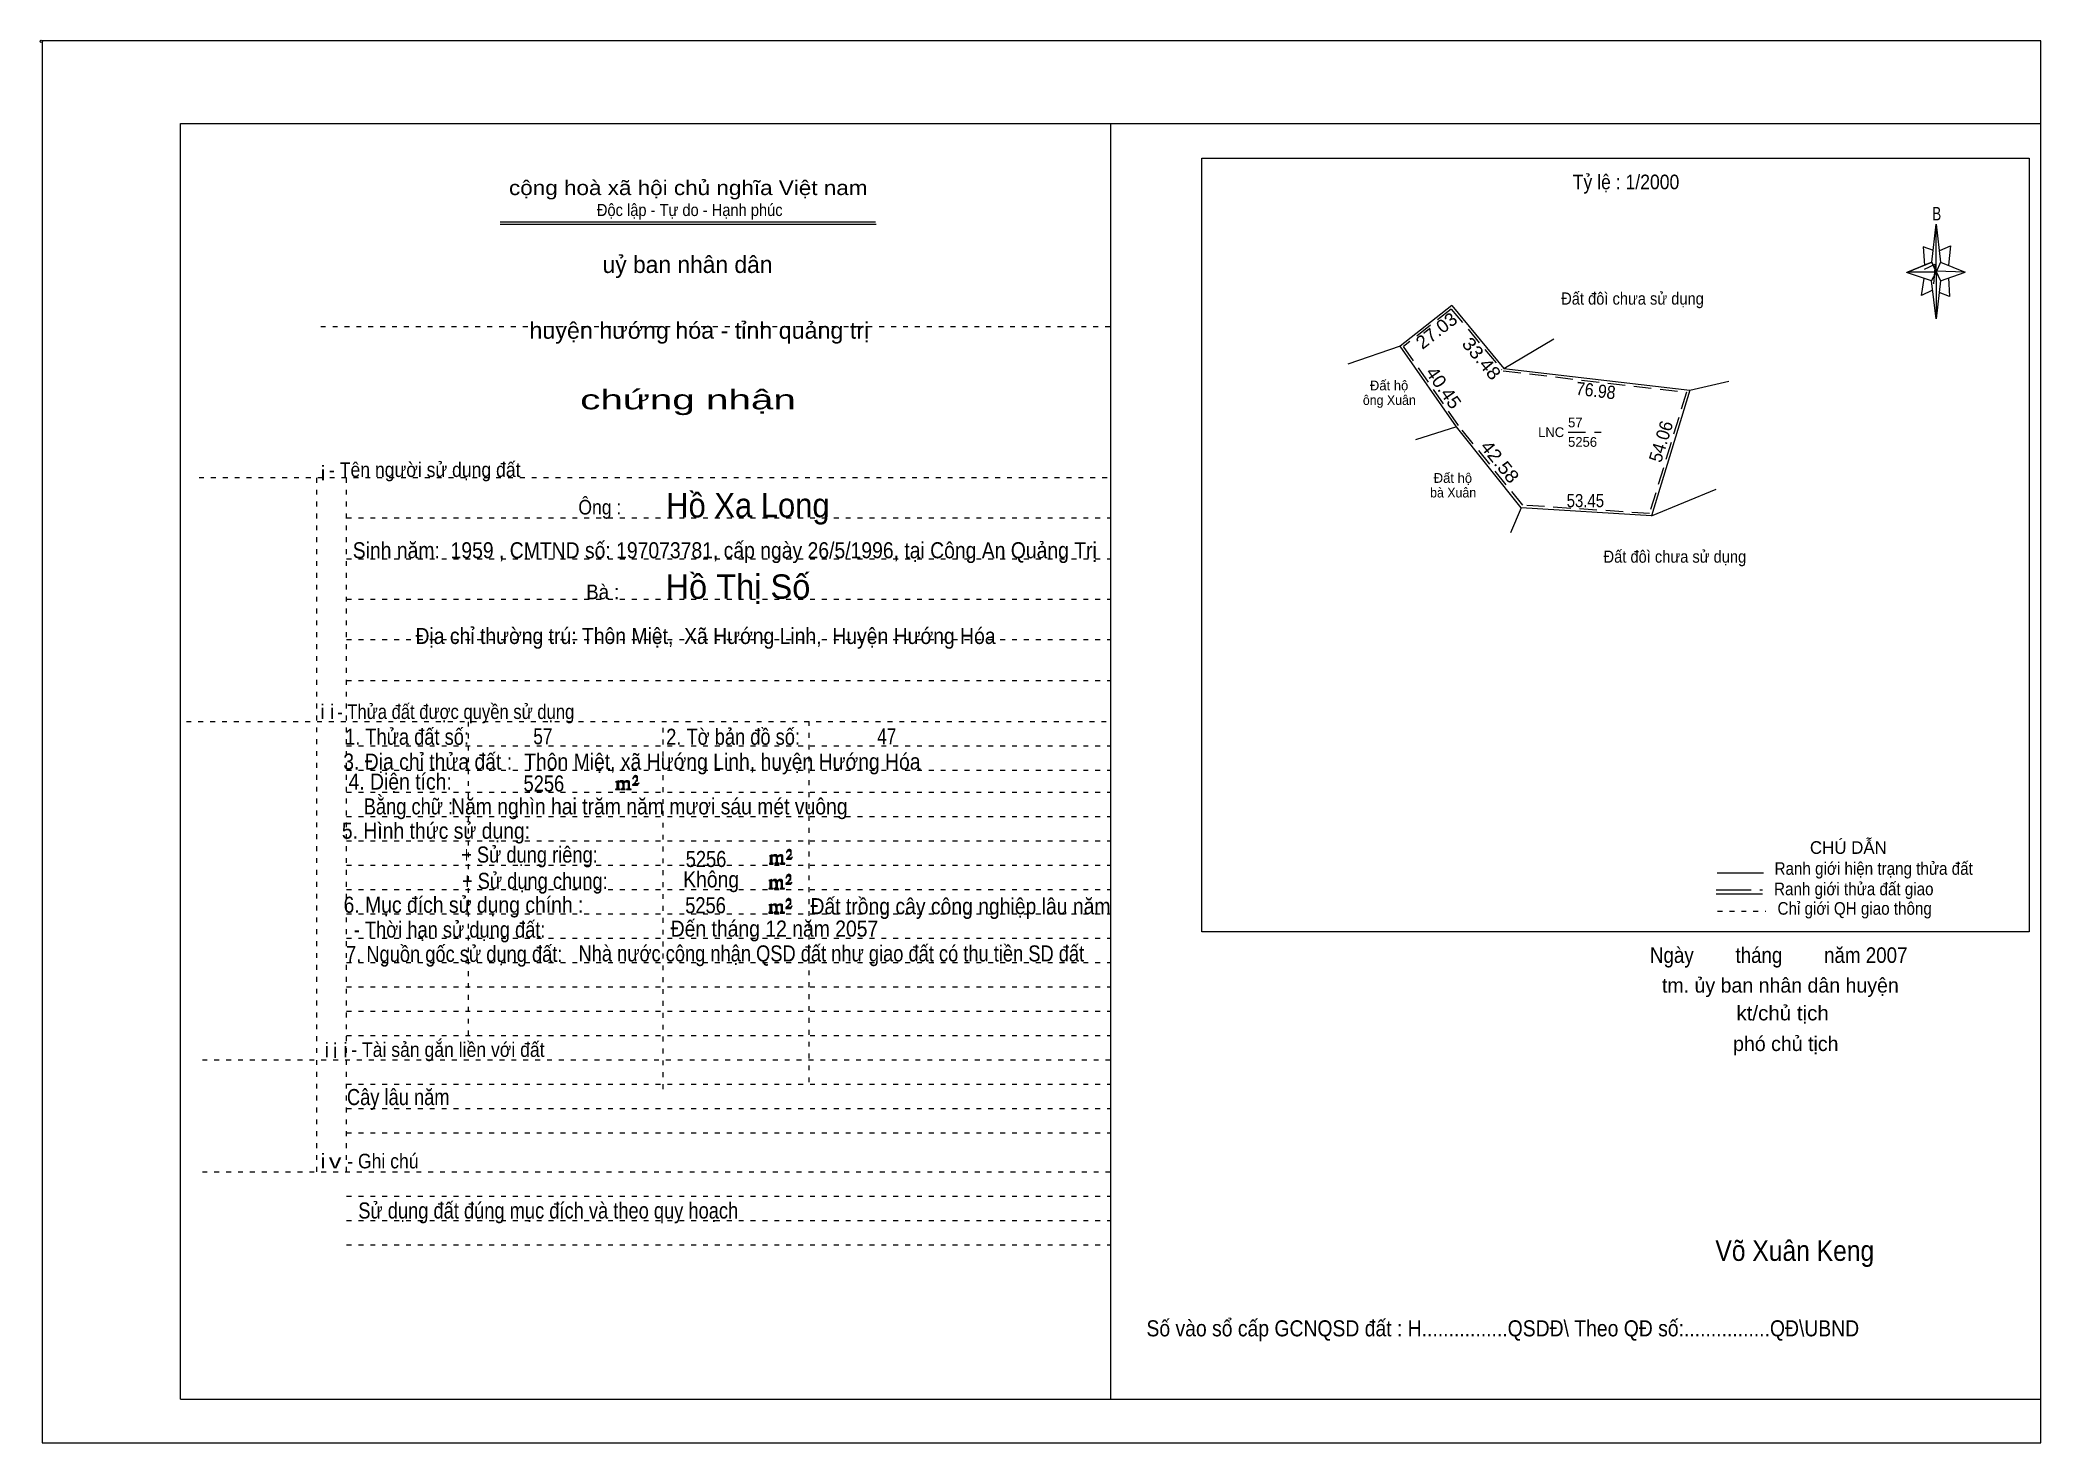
# Model space of a CAD drawing. Header units: centimetres. Extents: x -1.6 to 39.5, y -3.3 to 25.5.
import ezdxf
from ezdxf.enums import TextEntityAlignment as Align

# ---------------------------------------------------------------- set-up
doc = ezdxf.new("R2010")
doc.units = ezdxf.units.CM
doc.header["$LTSCALE"] = 0.12
for name, pattern in [('DOTTED', [1.5, 0.3, -1.2]), ('LONG_DASHED', [7.5, 6, -1.5]), ('MEDIUM_DASHED', [4.5, 3, -1.5])]:
    doc.linetypes.add(name, pattern=pattern)
for name, color, linetype, lineweight in [('1', 7, 'DOTTED', 13), ('10', 7, 'Continuous', 13), ('4', 7, 'Continuous', 13), ('5', 7, 'Continuous', 13), ('50', 7, 'Continuous', 13)]:
    doc.layers.add(name, color=color, linetype=linetype, lineweight=lineweight)
doc.layers.add('30', color=7, linetype='Continuous')

msp = doc.modelspace()

# ---------------------------------------------------------------- hatches: boundary and pattern name
at = {"layer": '50'}
for points in [[(10.27, 10.13), (10.27, 10.12), (10.27, 10.11), (10.25, 10.11), (10.24, 10.11), (10.24, 10.1), (10.33, 10.1), (10.33, 10.11), (10.32, 10.11), (10.31, 10.11), (10.31, 10.12), (10.31, 10.13), (10.31, 10.24), (10.31, 10.25), (10.32, 10.26), (10.34, 10.26), (10.35, 10.26), (10.36, 10.26), (10.37, 10.25), (10.39, 10.22), (10.39, 10.13), (10.37, 10.12), (10.37, 10.11), (10.36, 10.11), (10.35, 10.11), (10.35, 10.1), (10.44, 10.1), (10.44, 10.11), (10.43, 10.11), (10.42, 10.11), (10.42, 10.12), (10.42, 10.13), (10.42, 10.24), (10.44, 10.26), (10.45, 10.26), (10.46, 10.26), (10.49, 10.26), (10.49, 10.25), (10.5, 10.24), (10.5, 10.22), (10.5, 10.13), (10.5, 10.12), (10.49, 10.11), (10.49, 10.11), (10.47, 10.11), (10.47, 10.1), (10.56, 10.1), (10.56, 10.11), (10.55, 10.11), (10.54, 10.11), (10.53, 10.12), (10.53, 10.13), (10.53, 10.2), (10.53, 10.25), (10.53, 10.26), (10.52, 10.27), (10.5, 10.28), (10.47, 10.28), (10.46, 10.28), (10.44, 10.27), (10.41, 10.25), (10.41, 10.26), (10.4, 10.28), (10.39, 10.28), (10.37, 10.28), (10.35, 10.28), (10.34, 10.28), (10.32, 10.26), (10.31, 10.26), (10.31, 10.25), (10.31, 10.25), (10.31, 10.26), (10.31, 10.28), (10.24, 10.26), (10.24, 10.26), (10.25, 10.26), (10.27, 10.25), (10.27, 10.24), (10.27, 10.23)], [(10.69, 10.19), (10.72, 10.24), (10.72, 10.24), (10.71, 10.22), (10.69, 10.22), (10.68, 10.22), (10.63, 10.22), (10.66, 10.26), (10.67, 10.27), (10.69, 10.28), (10.69, 10.3), (10.69, 10.32), (10.69, 10.34), (10.69, 10.35), (10.69, 10.37), (10.68, 10.38), (10.67, 10.38), (10.66, 10.39), (10.65, 10.39), (10.63, 10.38), (10.63, 10.38), (10.62, 10.37), (10.61, 10.35), (10.59, 10.33), (10.61, 10.33), (10.61, 10.35), (10.62, 10.35), (10.63, 10.36), (10.65, 10.36), (10.66, 10.36), (10.67, 10.35), (10.68, 10.35), (10.68, 10.32), (10.68, 10.3), (10.66, 10.28), (10.66, 10.26), (10.65, 10.25), (10.59, 10.2), (10.59, 10.19)], [(13.42, 8.61), (13.42, 8.6), (13.42, 8.59), (13.41, 8.59), (13.4, 8.59), (13.4, 8.57), (13.48, 8.57), (13.48, 8.59), (13.47, 8.59), (13.46, 8.59), (13.46, 8.6), (13.46, 8.61), (13.46, 8.72), (13.46, 8.73), (13.47, 8.74), (13.5, 8.74), (13.51, 8.74), (13.52, 8.74), (13.53, 8.73), (13.54, 8.69), (13.54, 8.61), (13.53, 8.6), (13.53, 8.59), (13.52, 8.59), (13.51, 8.59), (13.51, 8.57), (13.6, 8.57), (13.6, 8.59), (13.58, 8.59), (13.57, 8.59), (13.57, 8.6), (13.57, 8.61), (13.57, 8.72), (13.6, 8.74), (13.61, 8.74), (13.62, 8.74), (13.64, 8.74), (13.64, 8.73), (13.65, 8.72), (13.65, 8.69), (13.65, 8.61), (13.65, 8.6), (13.64, 8.59), (13.64, 8.59), (13.63, 8.59), (13.63, 8.57), (13.72, 8.57), (13.72, 8.59), (13.7, 8.59), (13.69, 8.59), (13.68, 8.6), (13.68, 8.61), (13.68, 8.68), (13.68, 8.73), (13.68, 8.74), (13.67, 8.75), (13.65, 8.76), (13.63, 8.76), (13.62, 8.76), (13.6, 8.75), (13.56, 8.73), (13.56, 8.74), (13.55, 8.76), (13.54, 8.76), (13.53, 8.76), (13.51, 8.76), (13.5, 8.76), (13.47, 8.74), (13.46, 8.74), (13.46, 8.73), (13.46, 8.73), (13.46, 8.74), (13.46, 8.76), (13.4, 8.74), (13.4, 8.74), (13.41, 8.74), (13.42, 8.73), (13.42, 8.72), (13.42, 8.71)], [(13.85, 8.67), (13.87, 8.72), (13.87, 8.72), (13.86, 8.69), (13.85, 8.69), (13.84, 8.69), (13.78, 8.69), (13.82, 8.74), (13.83, 8.75), (13.85, 8.76), (13.85, 8.78), (13.85, 8.79), (13.85, 8.82), (13.85, 8.83), (13.85, 8.85), (13.84, 8.86), (13.83, 8.86), (13.82, 8.87), (13.8, 8.87), (13.78, 8.86), (13.78, 8.86), (13.77, 8.85), (13.76, 8.83), (13.75, 8.81), (13.76, 8.81), (13.76, 8.83), (13.77, 8.83), (13.78, 8.84), (13.8, 8.84), (13.82, 8.84), (13.83, 8.83), (13.84, 8.83), (13.84, 8.79), (13.84, 8.78), (13.82, 8.76), (13.82, 8.74), (13.8, 8.73), (13.75, 8.68), (13.75, 8.67)], [(13.41, 8.09), (13.41, 8.08), (13.41, 8.07), (13.4, 8.07), (13.39, 8.07), (13.39, 8.06), (13.48, 8.06), (13.48, 8.07), (13.47, 8.07), (13.45, 8.07), (13.45, 8.08), (13.45, 8.09), (13.45, 8.2), (13.45, 8.21), (13.47, 8.23), (13.49, 8.23), (13.5, 8.23), (13.51, 8.23), (13.52, 8.21), (13.53, 8.18), (13.53, 8.09), (13.52, 8.08), (13.52, 8.07), (13.51, 8.07), (13.5, 8.07), (13.5, 8.06), (13.59, 8.06), (13.59, 8.07), (13.58, 8.07), (13.57, 8.07), (13.57, 8.08), (13.57, 8.09), (13.57, 8.2), (13.59, 8.23), (13.6, 8.23), (13.61, 8.23), (13.63, 8.23), (13.63, 8.21), (13.64, 8.2), (13.64, 8.18), (13.64, 8.09), (13.64, 8.08), (13.63, 8.07), (13.63, 8.07), (13.62, 8.07), (13.62, 8.06), (13.71, 8.06), (13.71, 8.07), (13.7, 8.07), (13.69, 8.07), (13.67, 8.08), (13.67, 8.09), (13.67, 8.17), (13.67, 8.21), (13.67, 8.23), (13.66, 8.24), (13.64, 8.25), (13.62, 8.25), (13.61, 8.25), (13.59, 8.24), (13.55, 8.21), (13.55, 8.23), (13.54, 8.25), (13.53, 8.25), (13.52, 8.25), (13.5, 8.25), (13.49, 8.25), (13.47, 8.23), (13.45, 8.23), (13.45, 8.21), (13.45, 8.21), (13.45, 8.23), (13.45, 8.25), (13.39, 8.23), (13.39, 8.23), (13.4, 8.23), (13.41, 8.21), (13.41, 8.2), (13.41, 8.19)], [(13.84, 8.16), (13.86, 8.2), (13.86, 8.2), (13.85, 8.18), (13.84, 8.18), (13.83, 8.18), (13.77, 8.18), (13.81, 8.23), (13.82, 8.24), (13.84, 8.25), (13.84, 8.27), (13.84, 8.28), (13.84, 8.3), (13.84, 8.31), (13.84, 8.34), (13.83, 8.35), (13.82, 8.35), (13.81, 8.36), (13.8, 8.36), (13.77, 8.35), (13.77, 8.35), (13.76, 8.34), (13.75, 8.31), (13.74, 8.29), (13.75, 8.29), (13.75, 8.31), (13.76, 8.31), (13.77, 8.33), (13.8, 8.33), (13.81, 8.33), (13.82, 8.31), (13.83, 8.31), (13.83, 8.28), (13.83, 8.27), (13.81, 8.25), (13.81, 8.23), (13.8, 8.21), (13.74, 8.17), (13.74, 8.16)], [(13.84, 7.66), (13.86, 7.71), (13.86, 7.71), (13.85, 7.68), (13.84, 7.68), (13.83, 7.68), (13.77, 7.68), (13.81, 7.73), (13.82, 7.74), (13.84, 7.75), (13.84, 7.77), (13.84, 7.78), (13.84, 7.81), (13.84, 7.82), (13.84, 7.84), (13.83, 7.85), (13.82, 7.85), (13.81, 7.86), (13.79, 7.86), (13.77, 7.85), (13.77, 7.85), (13.76, 7.84), (13.75, 7.82), (13.74, 7.8), (13.75, 7.8), (13.75, 7.82), (13.76, 7.82), (13.77, 7.83), (13.79, 7.83), (13.81, 7.83), (13.82, 7.82), (13.83, 7.82), (13.83, 7.78), (13.83, 7.77), (13.81, 7.75), (13.81, 7.73), (13.79, 7.72), (13.74, 7.67), (13.74, 7.66)], [(13.41, 7.6), (13.41, 7.59), (13.41, 7.58), (13.4, 7.58), (13.39, 7.58), (13.39, 7.56), (13.47, 7.56), (13.47, 7.58), (13.46, 7.58), (13.45, 7.58), (13.45, 7.59), (13.45, 7.6), (13.45, 7.71), (13.45, 7.72), (13.46, 7.73), (13.49, 7.73), (13.5, 7.73), (13.51, 7.73), (13.52, 7.72), (13.53, 7.68), (13.53, 7.6), (13.52, 7.59), (13.52, 7.58), (13.51, 7.58), (13.5, 7.58), (13.5, 7.56), (13.59, 7.56), (13.59, 7.58), (13.57, 7.58), (13.56, 7.58), (13.56, 7.59), (13.56, 7.6), (13.56, 7.71), (13.59, 7.73), (13.6, 7.73), (13.61, 7.73), (13.63, 7.73), (13.63, 7.72), (13.64, 7.71), (13.64, 7.68), (13.64, 7.6), (13.64, 7.59), (13.63, 7.58), (13.63, 7.58), (13.62, 7.58), (13.62, 7.56), (13.71, 7.56), (13.71, 7.58), (13.69, 7.58), (13.68, 7.58), (13.67, 7.59), (13.67, 7.6), (13.67, 7.67), (13.67, 7.72), (13.67, 7.73), (13.66, 7.74), (13.64, 7.75), (13.62, 7.75), (13.61, 7.75), (13.59, 7.74), (13.55, 7.72), (13.55, 7.73), (13.54, 7.75), (13.53, 7.75), (13.52, 7.75), (13.5, 7.75), (13.49, 7.75), (13.46, 7.73), (13.45, 7.73), (13.45, 7.72), (13.45, 7.72), (13.45, 7.73), (13.45, 7.75), (13.39, 7.73), (13.39, 7.73), (13.4, 7.73), (13.41, 7.72), (13.41, 7.71), (13.41, 7.7)]]:
    msp.add_hatch(color=256, dxfattribs=at).paths.add_polyline_path(points)

# ---------------------------------------------------------------- linework, layer by layer
at = {"layer": '1', "linetype": 'Continuous'}
for p, q in [((1.31, -2.42), (1.31, 23.78)), ((1.31, 23.78), (39.51, 23.78)), ((20.41, -2.42), (20.41, 23.78)), ((39.51, -2.42), (39.51, 23.78)), ((7.87, 21.76), (15.58, 21.76)), ((7.87, 21.71), (15.59, 21.71)), ((37.26, 20.55), (36.75, 20.72)), ((1.31, -2.42), (39.51, -2.42))]:
    msp.add_line(p, q, dxfattribs=at)
at = {"layer": '1'}
for p, q in [((4.19, 19.61), (20.41, 19.61)), ((1.69, 16.51), (20.41, 16.51)), ((4.11, 2.25), (4.11, 16.51)), ((4.72, 2.25), (4.72, 16.51)), ((4.72, 15.68), (20.41, 15.68)), ((4.72, 14.84), (20.41, 14.84)), ((4.72, 14.01), (20.41, 14.01)), ((4.72, 13.18), (20.41, 13.18)), ((4.72, 12.34), (20.41, 12.34)), ((1.43, 11.5), (20.41, 11.5)), ((7.22, 5.05), (7.22, 11.5)), ((11.22, 3.95), (11.22, 11.5)), ((14.22, 4.09), (14.22, 11.5)), ((4.72, 11), (20.41, 11)), ((4.72, 10.5), (20.41, 10.5)), ((4.72, 10.05), (20.41, 10.05)), ((4.72, 9.55), (20.41, 9.55)), ((4.72, 9.05), (20.41, 9.05)), ((4.72, 8.55), (20.41, 8.55)), ((4.72, 8.05), (20.41, 8.05)), ((4.72, 7.55), (20.41, 7.55)), ((4.72, 7.05), (20.41, 7.05)), ((4.72, 6.55), (20.41, 6.55)), ((4.72, 6.05), (20.41, 6.05)), ((4.72, 5.55), (20.41, 5.55)), ((4.72, 5.05), (20.41, 5.05)), ((1.76, 4.55), (20.41, 4.55)), ((4.72, 4.05), (20.41, 4.05)), ((4.72, 3.55), (20.41, 3.55)), ((4.72, 3.05), (20.41, 3.05)), ((1.76, 2.25), (20.41, 2.25)), ((4.72, 1.75), (20.41, 1.75)), ((4.72, 1.25), (20.41, 1.25)), ((4.72, 0.75), (20.41, 0.75))]:
    msp.add_line(p, q, dxfattribs=at)
at = {"layer": '1', "linetype": 'Continuous'}
msp.add_lwpolyline([(-1.53, -3.32), (39.51, -3.32), (39.51, 25.48), (-1.53, 25.48)], close=True, dxfattribs=at)
msp.add_lwpolyline([(37.27, 20.35), (37.06, 20.25), (37.11, 20.6)], dxfattribs=at)
at = {"layer": '10'}
for p, q in [((27.41, 20.04), (26.35, 19.21)), ((28.48, 18.75), (29.51, 19.36)), ((32.3, 18.3), (31.51, 15.72)), ((27.51, 17.55), (26.67, 17.28)), ((28.84, 15.89), (27.51, 17.55)), ((31.51, 15.72), (32.84, 16.27)), ((28.84, 15.89), (28.62, 15.37)), ((31.51, 15.72), (28.84, 15.89))]:
    msp.add_line(p, q, dxfattribs=at)
at = {"layer": '10', "linetype": 'MEDIUM_DASHED'}
for p, q in [((27.4, 19.97), (26.42, 19.2)), ((27.4, 19.97), (28.44, 18.72)), ((27.55, 17.58), (26.42, 19.2)), ((29.8, 17.44), (30.48, 17.44))]:
    msp.add_line(p, q, dxfattribs=at)
at = {"layer": '10'}
for points in [[(27.41, 20.04), (28.48, 18.75), (32.3, 18.3), (33.1, 18.49)], [(27.51, 17.55), (26.35, 19.21), (25.28, 18.84)]]:
    msp.add_lwpolyline(points, dxfattribs=at)
at = {"layer": '10', "linetype": 'MEDIUM_DASHED'}
msp.add_lwpolyline([(28.47, 18.7), (32.23, 18.26), (31.47, 15.77), (28.87, 15.94), (27.55, 17.58)], dxfattribs=at)
at = {"layer": '4'}
for p, q in [((32.86, 8.39), (33.81, 8.39)), ((32.84, 7.96), (33.79, 7.96))]:
    msp.add_line(p, q, dxfattribs=at)
at = {"layer": '4', "linetype": 'LONG_DASHED'}
msp.add_line((32.84, 8.04), (33.79, 8.04), dxfattribs=at)
at = {"layer": '4', "linetype": 'DOTTED'}
msp.add_line((32.87, 7.6), (33.86, 7.6), dxfattribs=at)
at = {"layer": '4'}
msp.add_lwpolyline([(22.28, 23.07), (39.27, 23.07), (39.27, 7.18), (22.28, 7.18)], close=True, dxfattribs=at)
msp.add_circle((-1.55, 25.47), 0.025, dxfattribs=at)
at = {"layer": '5'}
for p, q in [((37.27, 20.93), (37.36, 21.71)), ((37.45, 20.55), (37.36, 19.77)), ((37.45, 20.93), (37.95, 20.73)), ((37.61, 20.61), (37.63, 20.23)), ((37.63, 20.23), (37.42, 20.31))]:
    msp.add_line(p, q, dxfattribs=at)
for points in [[(37.36, 21.71), (37.45, 20.93), (37.36, 20.73)], [(37.36, 20.73), (36.77, 20.73), (37.27, 20.93), (37.45, 20.55), (37.95, 20.73), (37.36, 20.75)], [(37.36, 20.73), (37.36, 19.77), (37.26, 20.55)]]:
    msp.add_lwpolyline(points, close=True, dxfattribs=at)
for points in [[(37.3, 21.17), (37.09, 21.25), (37.12, 20.87)], [(37.43, 21.17), (37.65, 21.27), (37.61, 20.87)], [(37.36, 20.73), (37.27, 20.93), (36.77, 20.73)], [(37.12, 20.79), (37.34, 20.89), (37.3, 20.49)], [(37.36, 20.73), (37.45, 20.55), (37.95, 20.73)]]:
    msp.add_lwpolyline(points, dxfattribs=at)
at = {"layer": '50'}
for points in [[(10.27, 10.13), (10.27, 10.12), (10.27, 10.11), (10.25, 10.11), (10.24, 10.11), (10.24, 10.1), (10.33, 10.1), (10.33, 10.11), (10.32, 10.11), (10.31, 10.11), (10.31, 10.12), (10.31, 10.13), (10.31, 10.24), (10.31, 10.25), (10.32, 10.26), (10.34, 10.26), (10.35, 10.26), (10.36, 10.26), (10.37, 10.25), (10.39, 10.22), (10.39, 10.13), (10.37, 10.12), (10.37, 10.11), (10.36, 10.11), (10.35, 10.11), (10.35, 10.1), (10.44, 10.1), (10.44, 10.11), (10.43, 10.11), (10.42, 10.11), (10.42, 10.12), (10.42, 10.13), (10.42, 10.24), (10.44, 10.26), (10.45, 10.26), (10.46, 10.26), (10.49, 10.26), (10.49, 10.25), (10.5, 10.24), (10.5, 10.22), (10.5, 10.13), (10.5, 10.12), (10.49, 10.11), (10.49, 10.11), (10.47, 10.11), (10.47, 10.1), (10.56, 10.1), (10.56, 10.11), (10.55, 10.11), (10.54, 10.11), (10.53, 10.12), (10.53, 10.13), (10.53, 10.2), (10.53, 10.25), (10.53, 10.26), (10.52, 10.27), (10.5, 10.28), (10.47, 10.28), (10.46, 10.28), (10.44, 10.27), (10.41, 10.25), (10.41, 10.26), (10.4, 10.28), (10.39, 10.28), (10.37, 10.28), (10.35, 10.28), (10.34, 10.28), (10.32, 10.26), (10.31, 10.26), (10.31, 10.25), (10.31, 10.25), (10.31, 10.26), (10.31, 10.28), (10.24, 10.26), (10.24, 10.26), (10.25, 10.26), (10.27, 10.25), (10.27, 10.24), (10.27, 10.23)], [(10.69, 10.19), (10.72, 10.24), (10.72, 10.24), (10.71, 10.22), (10.69, 10.22), (10.68, 10.22), (10.63, 10.22), (10.66, 10.26), (10.67, 10.27), (10.69, 10.28), (10.69, 10.3), (10.69, 10.32), (10.69, 10.34), (10.69, 10.35), (10.69, 10.37), (10.68, 10.38), (10.67, 10.38), (10.66, 10.39), (10.65, 10.39), (10.63, 10.38), (10.63, 10.38), (10.62, 10.37), (10.61, 10.35), (10.59, 10.33), (10.61, 10.33), (10.61, 10.35), (10.62, 10.35), (10.63, 10.36), (10.65, 10.36), (10.66, 10.36), (10.67, 10.35), (10.68, 10.35), (10.68, 10.32), (10.68, 10.3), (10.66, 10.28), (10.66, 10.26), (10.65, 10.25), (10.59, 10.2), (10.59, 10.19)], [(13.42, 8.61), (13.42, 8.6), (13.42, 8.59), (13.41, 8.59), (13.4, 8.59), (13.4, 8.57), (13.48, 8.57), (13.48, 8.59), (13.47, 8.59), (13.46, 8.59), (13.46, 8.6), (13.46, 8.61), (13.46, 8.72), (13.46, 8.73), (13.47, 8.74), (13.5, 8.74), (13.51, 8.74), (13.52, 8.74), (13.53, 8.73), (13.54, 8.69), (13.54, 8.61), (13.53, 8.6), (13.53, 8.59), (13.52, 8.59), (13.51, 8.59), (13.51, 8.57), (13.6, 8.57), (13.6, 8.59), (13.58, 8.59), (13.57, 8.59), (13.57, 8.6), (13.57, 8.61), (13.57, 8.72), (13.6, 8.74), (13.61, 8.74), (13.62, 8.74), (13.64, 8.74), (13.64, 8.73), (13.65, 8.72), (13.65, 8.69), (13.65, 8.61), (13.65, 8.6), (13.64, 8.59), (13.64, 8.59), (13.63, 8.59), (13.63, 8.57), (13.72, 8.57), (13.72, 8.59), (13.7, 8.59), (13.69, 8.59), (13.68, 8.6), (13.68, 8.61), (13.68, 8.68), (13.68, 8.73), (13.68, 8.74), (13.67, 8.75), (13.65, 8.76), (13.63, 8.76), (13.62, 8.76), (13.6, 8.75), (13.56, 8.73), (13.56, 8.74), (13.55, 8.76), (13.54, 8.76), (13.53, 8.76), (13.51, 8.76), (13.5, 8.76), (13.47, 8.74), (13.46, 8.74), (13.46, 8.73), (13.46, 8.73), (13.46, 8.74), (13.46, 8.76), (13.4, 8.74), (13.4, 8.74), (13.41, 8.74), (13.42, 8.73), (13.42, 8.72), (13.42, 8.71)], [(13.85, 8.67), (13.87, 8.72), (13.87, 8.72), (13.86, 8.69), (13.85, 8.69), (13.84, 8.69), (13.78, 8.69), (13.82, 8.74), (13.83, 8.75), (13.85, 8.76), (13.85, 8.78), (13.85, 8.79), (13.85, 8.82), (13.85, 8.83), (13.85, 8.85), (13.84, 8.86), (13.83, 8.86), (13.82, 8.87), (13.8, 8.87), (13.78, 8.86), (13.78, 8.86), (13.77, 8.85), (13.76, 8.83), (13.75, 8.81), (13.76, 8.81), (13.76, 8.83), (13.77, 8.83), (13.78, 8.84), (13.8, 8.84), (13.82, 8.84), (13.83, 8.83), (13.84, 8.83), (13.84, 8.79), (13.84, 8.78), (13.82, 8.76), (13.82, 8.74), (13.8, 8.73), (13.75, 8.68), (13.75, 8.67)], [(13.41, 8.09), (13.41, 8.08), (13.41, 8.07), (13.4, 8.07), (13.39, 8.07), (13.39, 8.06), (13.48, 8.06), (13.48, 8.07), (13.47, 8.07), (13.45, 8.07), (13.45, 8.08), (13.45, 8.09), (13.45, 8.2), (13.45, 8.21), (13.47, 8.23), (13.49, 8.23), (13.5, 8.23), (13.51, 8.23), (13.52, 8.21), (13.53, 8.18), (13.53, 8.09), (13.52, 8.08), (13.52, 8.07), (13.51, 8.07), (13.5, 8.07), (13.5, 8.06), (13.59, 8.06), (13.59, 8.07), (13.58, 8.07), (13.57, 8.07), (13.57, 8.08), (13.57, 8.09), (13.57, 8.2), (13.59, 8.23), (13.6, 8.23), (13.61, 8.23), (13.63, 8.23), (13.63, 8.21), (13.64, 8.2), (13.64, 8.18), (13.64, 8.09), (13.64, 8.08), (13.63, 8.07), (13.63, 8.07), (13.62, 8.07), (13.62, 8.06), (13.71, 8.06), (13.71, 8.07), (13.7, 8.07), (13.69, 8.07), (13.67, 8.08), (13.67, 8.09), (13.67, 8.17), (13.67, 8.21), (13.67, 8.23), (13.66, 8.24), (13.64, 8.25), (13.62, 8.25), (13.61, 8.25), (13.59, 8.24), (13.55, 8.21), (13.55, 8.23), (13.54, 8.25), (13.53, 8.25), (13.52, 8.25), (13.5, 8.25), (13.49, 8.25), (13.47, 8.23), (13.45, 8.23), (13.45, 8.21), (13.45, 8.21), (13.45, 8.23), (13.45, 8.25), (13.39, 8.23), (13.39, 8.23), (13.4, 8.23), (13.41, 8.21), (13.41, 8.2), (13.41, 8.19)], [(13.84, 8.16), (13.86, 8.2), (13.86, 8.2), (13.85, 8.18), (13.84, 8.18), (13.83, 8.18), (13.77, 8.18), (13.81, 8.23), (13.82, 8.24), (13.84, 8.25), (13.84, 8.27), (13.84, 8.28), (13.84, 8.3), (13.84, 8.31), (13.84, 8.34), (13.83, 8.35), (13.82, 8.35), (13.81, 8.36), (13.8, 8.36), (13.77, 8.35), (13.77, 8.35), (13.76, 8.34), (13.75, 8.31), (13.74, 8.29), (13.75, 8.29), (13.75, 8.31), (13.76, 8.31), (13.77, 8.33), (13.8, 8.33), (13.81, 8.33), (13.82, 8.31), (13.83, 8.31), (13.83, 8.28), (13.83, 8.27), (13.81, 8.25), (13.81, 8.23), (13.8, 8.21), (13.74, 8.17), (13.74, 8.16)], [(13.84, 7.66), (13.86, 7.71), (13.86, 7.71), (13.85, 7.68), (13.84, 7.68), (13.83, 7.68), (13.77, 7.68), (13.81, 7.73), (13.82, 7.74), (13.84, 7.75), (13.84, 7.77), (13.84, 7.78), (13.84, 7.81), (13.84, 7.82), (13.84, 7.84), (13.83, 7.85), (13.82, 7.85), (13.81, 7.86), (13.79, 7.86), (13.77, 7.85), (13.77, 7.85), (13.76, 7.84), (13.75, 7.82), (13.74, 7.8), (13.75, 7.8), (13.75, 7.82), (13.76, 7.82), (13.77, 7.83), (13.79, 7.83), (13.81, 7.83), (13.82, 7.82), (13.83, 7.82), (13.83, 7.78), (13.83, 7.77), (13.81, 7.75), (13.81, 7.73), (13.79, 7.72), (13.74, 7.67), (13.74, 7.66)], [(13.41, 7.6), (13.41, 7.59), (13.41, 7.58), (13.4, 7.58), (13.39, 7.58), (13.39, 7.56), (13.47, 7.56), (13.47, 7.58), (13.46, 7.58), (13.45, 7.58), (13.45, 7.59), (13.45, 7.6), (13.45, 7.71), (13.45, 7.72), (13.46, 7.73), (13.49, 7.73), (13.5, 7.73), (13.51, 7.73), (13.52, 7.72), (13.53, 7.68), (13.53, 7.6), (13.52, 7.59), (13.52, 7.58), (13.51, 7.58), (13.5, 7.58), (13.5, 7.56), (13.59, 7.56), (13.59, 7.58), (13.57, 7.58), (13.56, 7.58), (13.56, 7.59), (13.56, 7.6), (13.56, 7.71), (13.59, 7.73), (13.6, 7.73), (13.61, 7.73), (13.63, 7.73), (13.63, 7.72), (13.64, 7.71), (13.64, 7.68), (13.64, 7.6), (13.64, 7.59), (13.63, 7.58), (13.63, 7.58), (13.62, 7.58), (13.62, 7.56), (13.71, 7.56), (13.71, 7.58), (13.69, 7.58), (13.68, 7.58), (13.67, 7.59), (13.67, 7.6), (13.67, 7.67), (13.67, 7.72), (13.67, 7.73), (13.66, 7.74), (13.64, 7.75), (13.62, 7.75), (13.61, 7.75), (13.59, 7.74), (13.55, 7.72), (13.55, 7.73), (13.54, 7.75), (13.53, 7.75), (13.52, 7.75), (13.5, 7.75), (13.49, 7.75), (13.46, 7.73), (13.45, 7.73), (13.45, 7.72), (13.45, 7.72), (13.45, 7.73), (13.45, 7.75), (13.39, 7.73), (13.39, 7.73), (13.4, 7.73), (13.41, 7.72), (13.41, 7.71), (13.41, 7.7)]]:
    msp.add_lwpolyline(points, close=True, dxfattribs=at)

# ---------------------------------------------------------------- texts
at = {"layer": '1'}
for s, height, width, p in [('cộng hoà xã hội chủ nghĩa Việt nam', 0.3, 1.15, (11.735, 22.31)), ('Độc lập - Tự do - Hạnh phúc', 0.25, 0.9, (11.765, 21.88)), ('chứng nhận', 0.4, 1.55, (11.73, 17.91)), ('- Tên người sử dụng đất', 0.3, 0.9, (6.325, 16.52)), ('- Thửa đất được quyền sử dụng', 0.3, 0.85, (6.96, 11.55)), ('- Tài sản gắn liền với đất ', 0.3, 0.9, (6.85, 4.61)), ('v', 0.3, 1.3, (4.485, 2.32)), ('- Ghi chú', 0.3, 0.9, (5.465, 2.32))]:
    msp.add_text(s, height=height, dxfattribs=dict(at, width=width)).set_placement(p, align=Align.CENTER)
for s, height, p in [('uỷ ban nhân dân', 0.35, (11.72, 20.71)), ('i', 0.3, (4.235, 16.45)), ('i', 0.3, (4.225, 11.55)), ('i', 0.3, (4.425, 11.55)), ('i', 0.3, (4.315, 4.6)), ('i', 0.3, (4.485, 4.59)), ('i', 0.3, (4.695, 4.6)), ('i', 0.3, (4.235, 2.32))]:
    msp.add_text(s, height=height, dxfattribs=at).set_placement(p, align=Align.CENTER)
at = {"layer": '10'}
for s, height, width, p in [('Tỷ lệ : 1/2000', 0.3, 0.9, (30.99, 22.43)), ('Đất đôì chưa sử dụng ', 0.25, 0.9, (31.165, 20.06)), ('ông Xuân', 0.2, 0.95, (26.13, 18)), ('Hồ Xa Long', 0.5, 0.95, (12.96, 15.69)), ('bà Xuân', 0.2, 0.95, (27.44, 16.1)), ('53.45', 0.27, 0.85, (30.155, 15.9)), ('Đất đôì chưa sử dụng ', 0.25, 0.9, (32.035, 14.76)), ('Võ Xuân Keng', 0.42, 0.9, (34.455, 0.42))]:
    msp.add_text(s, height=height, dxfattribs=dict(at, width=width)).set_placement(p, align=Align.CENTER)
for s, height, p in [('Đất hộ', 0.2, (26.125, 18.3)), ('Đất hộ', 0.2, (27.435, 16.4)), ('Hồ Thị Số', 0.5, (12.755, 14.02))]:
    msp.add_text(s, height=height, dxfattribs=at).set_placement(p, align=Align.CENTER)
for s, p in [('57', (29.8, 17.54)), ('5256', (29.8, 17.14))]:
    msp.add_text(s, height=0.2, dxfattribs=at).set_placement(p)
msp.add_text('LNC', height=0.2, dxfattribs=at).set_placement((29.72, 17.34), align=Align.RIGHT)
at = {"layer": '30'}
for s, rotation, width, p in [('27.03', 38.027, 1.05, (27.182, 19.419)), ('33.48', 309.705, 1.1, (27.919, 18.866)), ('40.45', 304.983, 1.05, (27.135, 18.277)), ('76.98', 353.264, 0.9, (30.354, 18.162)), ('54.06', 72.939, 0.95, (31.836, 17.21)), ('42.58', 308.918, 1.1, (28.295, 16.75))]:
    msp.add_text(s, height=0.27, rotation=rotation, dxfattribs=dict(at, width=width)).set_placement(p, align=Align.CENTER)
at = {"layer": '4'}
msp.add_text('CHÚ DẪN', height=0.2591, dxfattribs=at).set_placement((35.555, 8.78), align=Align.CENTER)
at = {"layer": '4', "width": 0.9}
for s, p in [('Ranh giới hiện trạng thửa đất', (36.075, 8.35)), ('Ranh giới thửa đất giao ', (35.71, 7.93)), ('Chỉ giới QH giao thông', (35.685, 7.53))]:
    msp.add_text(s, height=0.2591, dxfattribs=at).set_placement(p, align=Align.CENTER)
at = {"layer": '5', "width": 0.75}
msp.add_text('B', height=0.276, dxfattribs=at).set_placement((37.37, 21.79), align=Align.CENTER)
at = {"layer": '50'}
for s, height, width, p in [('  huyện hướng hóa - tỉnh quảng trị', 0.34, 1.05, (11.83, 19.36)), ('Ông :', 0.3, 0.9, (9.92, 15.75)), ('Sinh năm:  1959 , CMTND số: 197073781, cấp ngày 26/5/1996, tại Công An Quảng Trị', 0.33, 0.9, (12.485, 14.85)), ('Bà :', 0.3, 0.95, (9.98, 14.01)), ('Địa chỉ thường trú: Thôn Miệt,  Xã Hướng Linh,  Huyện Hướng Hóa', 0.33, 0.9, (12.09, 13.09)), ('1. Thửa đất số:  ', 0.33, 0.85, (6.065, 11.02)), ('57', 0.33, 0.8, (8.75, 11.03)), ('2. Tờ bản đồ số:  ', 0.33, 0.85, (12.76, 11.02)), ('47', 0.33, 0.8, (15.81, 11.03)), ('3. Địa chỉ thửa đất : ', 0.33, 0.9, (6.44, 10.51)), ('Thôn Miệt, xã Hướng Linh, huyện Hướng Hóa', 0.33, 0.9, (12.435, 10.51)), ('4. Diện tích: ', 0.33, 0.9, (5.875, 10.1)), ('5256', 0.33, 0.85, (8.77, 10.06)), ('Bằng chữ :', 0.33, 0.85, (5.99, 9.59)), ('Năm nghìn hai trăm năm mươi sáu mét vuông', 0.33, 0.9, (10.935, 9.59)), ('5. Hình thức sử dụng:', 0.33, 0.9, (6.555, 9.09)), ('+ Sử dụng riêng:', 0.33, 0.85, (8.475, 8.6)), ('5256', 0.33, 0.85, (12.1, 8.51)), ('+ Sử dụng chung:', 0.33, 0.85, (8.585, 8.06)), ('Không', 0.33, 0.9, (12.205, 8.09)), ('6. Mục đích sử dụng chính :', 0.33, 0.9, (7.12, 7.57)), ('5256', 0.33, 0.85, (12.09, 7.56)), ('Đất trồng cây công nghiệp lâu năm', 0.33, 0.9, (17.325, 7.54)), ('- Thời hạn sử dụng đất:', 0.33, 0.85, (6.835, 7.06)), ('Đến tháng 12 năm 2057', 0.33, 0.9, (13.505, 7.08)), ('7. Nguồn gốc sử dụng đất:', 0.33, 0.85, (6.93, 6.56)), ('Nhà nước công nhận QSD đất như giao đất có thu tiền SD đất ', 0.33, 0.85, (14.725, 6.57)), ('Ngày        tháng        năm 2007', 0.32, 0.9, (34.125, 6.54)), ('kt/chủ tịch', 0.3, 1.05, (34.205, 5.36)), ('Cây lâu năm', 0.33, 0.85, (5.78, 3.62)), ('Sử dụng đất đúng mục đích và theo quy hoạch', 0.33, 0.85, (8.86, 1.29)), ('Số vào sổ cấp GCNQSD đất : H................QSDĐ\\ Theo QĐ số:................QĐ\\UBND', 0.33, 0.9, (28.46, -1.13))]:
    msp.add_text(s, height=height, dxfattribs=dict(at, width=width)).set_placement(p, align=Align.CENTER)
for s, p in [('tm. ủy ban nhân dân huyện ', (34.215, 5.93)), ('phó chủ tịch', (34.27, 4.73))]:
    msp.add_text(s, height=0.3, dxfattribs=at).set_placement(p, align=Align.CENTER)

doc.saveas('drawing.dxf')
